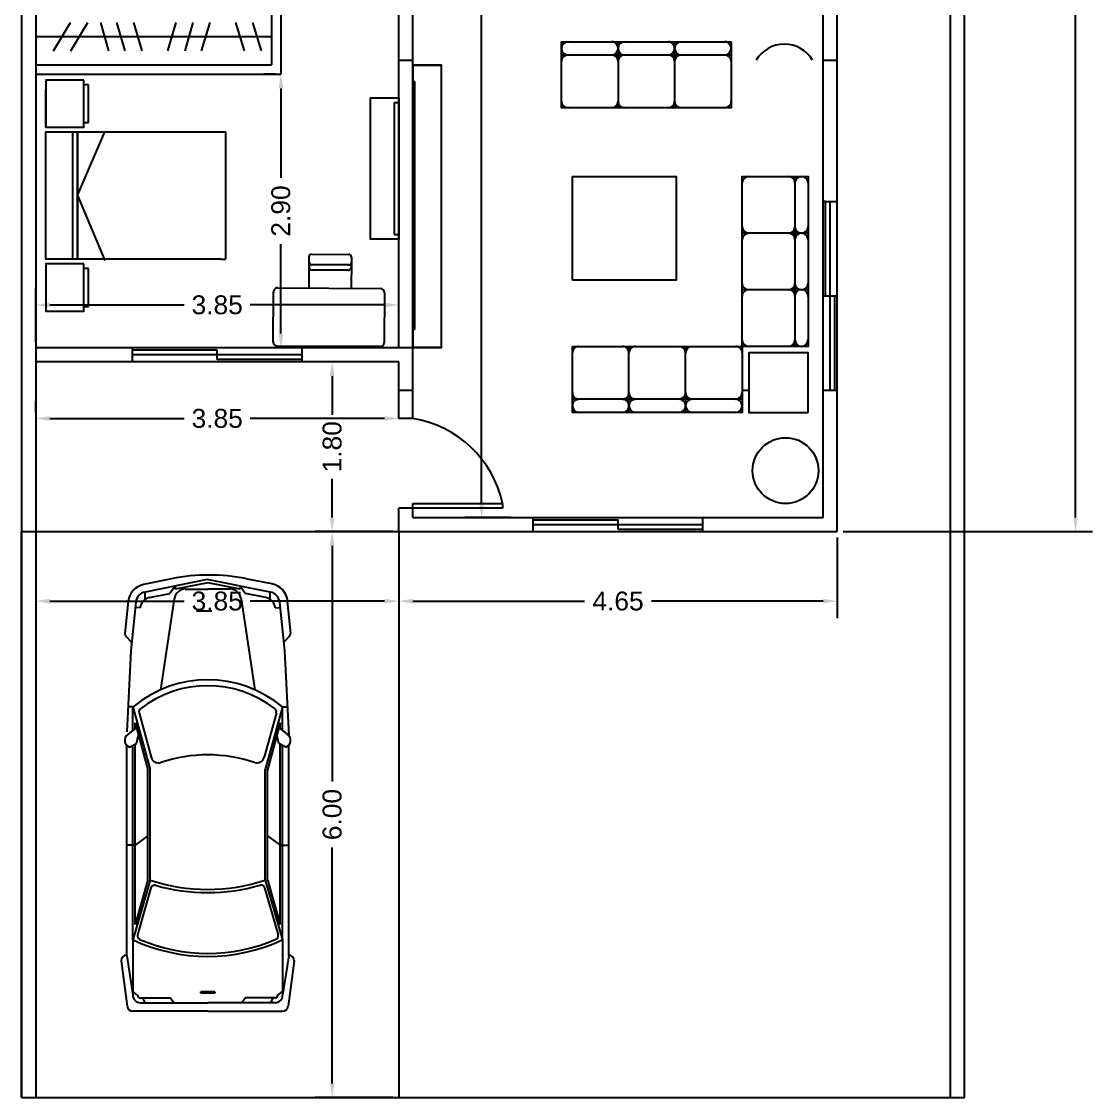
# Model space of a CAD drawing. Header units: metres. Extents: x -0.1 to 62.2, y 0 to 35.
# Drawn here: x 0 to 11.36, y 0 to 11.41 of the extents above; entities that cross this region are included whole.
import ezdxf

# ---------------------------------------------------------------- set-up
doc = ezdxf.new("R2010")
doc.units = ezdxf.units.M
doc.layers.add('muros', color=18, linetype='Continuous')
doc.styles.get("Standard").update_dxf_attribs({"font": 'arial.ttf'})
doc.dimstyles.new('CotaPequela', dxfattribs={"dimtxt": 0.2, "dimasz": 0.15, "dimexe": 0.18, "dimexo": 0.0625, "dimgap": 0.09, "dimtad": 0, "dimzin": 0, "dimdsep": 46, "dimtxsty": 'Standard', "dimcen": 0.09, "dimadec": 0, "dimazin": 0, "dimtfac": 1, "dimtofl": 0, "dimtmove": 0, "dimatfit": 3, "dimfxl": 1, "dimtolj": 1, "dimtzin": 0, "dimarcsym": 0})

# ---------------------------------------------------------------- blocks, each defined once
blk = doc.blocks.new('CAMA135')
for p, q in [((0.45, 2.4), (0.4, 2.4)), ((0, 1.95), (0, 2.35)), ((0.4, 1.95), (0.4, 2)), ((0.4, 2), (0.45, 2)), ((0, 0.55), (0, 1.9)), ((0.283, 1.9), (0.283, 1.32)), ((0.335, 1.225), (0.624, 1.9)), ((0.335, 0.55), (0.335, 1.9)), ((0.335, 1.9), (0.335, 1.32)), ((0.283, 1.32), (0.283, 0.55)), ((0.335, 1.32), (0.335, 0.55)), ((0.335, 1.225), (0.624, 0.538)), ((1.853, 0.55), (1.903, 0.55)), ((0.45, 0.45), (0.4, 0.45)), ((0.45, 0.05), (0.45, 0.45)), ((0.4, 0.05), (0.45, 0.05)), ((0.4, 0), (0.4, 0.05))]:
    blk.add_line(p, q)
for points in [[(0.4, 2.45), (0, 2.45), (0, 1.95), (0.4, 1.95)], [(0.4, 0.5), (0, 0.5), (0, 0), (0.4, 0)]]:
    blk.add_lwpolyline(points, close=True)
for points in [[(0.45, 2), (0.45, 2.4)], [(1.853, 0.55), (0, 0.55), (0, 1.32), (0, 1.9), (1.903, 1.9), (1.903, 0.55)]]:
    blk.add_lwpolyline(points)
blk = doc.blocks.new('2p 01 mesita')
blk.add_blockref('CAMA135', (0, -1.225))
blk = doc.blocks.new('1')
for p, q in [((752.254, 305.242), (752.252, 304.91)), ((752.254, 305.242), (752.255, 305.134)), ((752.28, 305.269), (752.676, 305.267)), ((752.704, 305.239), (752.702, 305.132)), ((752.675, 305.155), (752.282, 305.157)), ((752.668, 305.099), (752.288, 305.101)), ((752.704, 305.192), (752.702, 304.908)), ((751.874, 304.34), (751.877, 304.868)), ((751.922, 304.912), (753.01, 304.906)), ((753.055, 304.861), (753.052, 304.333)), ((753.007, 304.289), (751.918, 304.295))]:
    blk.add_line(p, q)
for centre, radius, start, end in [((752.282, 305.241), 0.0281, 89.6315, 179.6315), ((752.676, 305.239), 0.0281, 359.6748, 89.6748), ((752.283, 305.185), 0.0281, 179.6315, 269.6315), ((752.288, 305.135), 0.0337, 180.2001, 269.6748), ((752.668, 305.132), 0.0337, 269.6748, 359.1062), ((752.675, 305.183), 0.0281, 269.6748, 359.6748), ((751.922, 304.867), 0.0449, 89.6748, 179.6748), ((753.01, 304.861), 0.0449, 359.6748, 89.6748), ((751.919, 304.34), 0.0449, 179.6748, 269.6748), ((753.007, 304.334), 0.0449, 269.6748, 359.6748)]:
    blk.add_arc(centre, radius, start, end)
blk = doc.blocks.new('M-11')
for p, q in [((0.14, 0.649998, -0.5245), (0.140001, 2.450004, -0.5245)), ((0.000001, 1.849999, -0.5245), (0.699998, 1.849999, -0.5245)), ((0.000001, 1.250002, -0.5245), (0.699997, 1.250003, -0.5245)), ((1.300002, -0.049999, -0.5245), (1.300002, 0.649998, -0.5245)), ((1.899999, -0.049999, -0.5245), (1.899998, 0.649997, -0.5245)), ((2.500003, 0.09, -0.5245), (0.699997, 0.090001, -0.5245))]:
    blk.add_line(p, q)
for points in [[(0.699998, 2.450004), (0.699997, 0.649998), (0.000001, 0.649997), (0.000001, 2.450004)], [(1.399996, 2.450004), (2.500003, 2.450004), (2.500003, 1.349997), (1.399996, 1.349997)], [(0, -0.049999), (0.629998, -0.049998), (0.629998, 0.579999), (0, 0.579998)], [(0.699997, 0.649998), (2.500003, 0.649997), (2.500004, -0.049999), (0.699997, -0.049999)]]:
    blk.add_lwpolyline(points, close=True)
for centre, start, end in [((0.070001, 2.380004, -0.5245), 0.000781, 179.999994), ((0.209999, 2.380005, -0.5245), 89.999213, 180.000793), ((0.629999, 2.380004, -0.5245), 0.000002, 90.000777), ((0.070001, 1.919999, -0.5245), 180.000001, 0.000006), ((0.070001, 1.779999, -0.5245), 0.000781, 179.999994), ((0.209999, 1.78, -0.5245), 89.999213, 180.000793), ((0.21, 1.919999, -0.5245), 179.999208, 269.999996), ((0.629999, 1.919999, -0.5245), 269.999218, 359.999999), ((0.629999, 1.779999, -0.5245), 0.000002, 90.000777), ((0.070001, 1.320002, -0.5245), 179.999208, 0.000006), ((0.21, 1.320002, -0.5245), 180.000001, 269.999204), ((0.629998, 1.320002, -0.5245), 270.000781, 359.999998), ((0.070001, 1.180002, -0.5245), 0.000002, 179.999202), ((0.21, 1.180002, -0.5245), 90.000005, 180.000001), ((0.629999, 1.180002, -0.5245), 0.000002, 89.999998), ((0.070001, 0.719997, -0.5245), 179.999208, 0.000006), ((0.21, 0.719997, -0.5245), 180.000001, 269.999204), ((0.629999, 0.719997, -0.5245), 270, 0.000002), ((0.769997, 0.579999, -0.5245), 90.000002, 180.000777), ((1.230002, 0.579999, -0.5245), 359.999218, 89.999999), ((1.370002, 0.579999, -0.5245), 90.000002, 180.000777), ((1.829999, 0.579998, -0.5245), 0.000781, 89.999998), ((1.969999, 0.579999, -0.5245), 90.000002, 179.999998), ((2.430004, 0.579999, -0.5245), 0, 90.000002), ((0.769996, 0.159999, -0.5245), 179.999213, 270.000793), ((1.230002, 0.16, -0.5245), 269.999208, 359.999996), ((1.370001, 0.159999, -0.5245), 179.999213, 270.000793), ((1.829999, 0.16, -0.5245), 270.000001, 359.999204), ((1.969999, 0.16, -0.5245), 180.000005, 270.000001), ((2.430004, 0.16, -0.5245), 270.000001, 359.999204), ((0.769997, 0.020001, -0.5245), 90.000781, 269.999994), ((1.230002, 0.020001, -0.5245), 270.000001, 90.000006), ((1.370002, 0.020001, -0.5245), 90.000781, 269.999994), ((1.829999, 0.020001, -0.5245), 269.999208, 90.000006), ((1.969999, 0.020001, -0.5245), 90.000002, 269.999202), ((2.430004, 0.020001, -0.5245), 269.999208, 90.000006)]:
    blk.add_arc(centre, 0.07, start, end)
blk = doc.blocks.new('Sofa L 01')
blk.add_blockref('M-11', (0, 0.049999))
blk = doc.blocks.new('M-14')
for p, q in [((0.14, 0, -0.5245), (0.14, 1.800007, -0.5245)), ((0, 1.200001, -0.5245), (0.699997, 1.200001, -0.5245)), ((0, 0.600005, -0.5245), (0.699997, 0.600004, -0.5245))]:
    blk.add_line(p, q)
blk.add_lwpolyline([(0, 1.800006), (0.699996, 1.800006), (0.699997, 0.000001), (0, 0)], close=True)
for centre, start, end in [((0.07, 1.730005, -0.5245), 0, 180.000005), ((0.209999, 1.730005, -0.5245), 90.000392, 179.999998), ((0.629998, 1.730005, -0.5245), 359.999218, 90.000764), ((0.07, 1.269998, -0.5245), 180.000005, 359.999996), ((0.209999, 1.269998, -0.5245), 179.999213, 269.999605), ((0.629998, 1.269998, -0.5245), 270.000001, 0.000795), ((0.07, 1.13, -0.5245), 0, 180.000005), ((0.209999, 1.13, -0.5245), 90.000392, 179.999998), ((0.629998, 1.13, -0.5245), 359.999218, 89.999999), ((0.069999, 0.670002, -0.5245), 180.000005, 359.999996), ((0.069999, 0.530002, -0.5245), 0, 180.000005), ((0.209998, 0.670002, -0.5245), 180.000005, 270.000397), ((0.209999, 0.530002, -0.5245), 90.000002, 179.999998), ((0.629998, 0.670003, -0.5245), 270.000001, 359.999204), ((0.629998, 0.530002, -0.5245), 0.001561, 89.999999), ((0.07, 0.07, -0.5245), 180.000005, 359.999996), ((0.209999, 0.07, -0.5245), 180.000005, 270.000001), ((0.629998, 0.07, -0.5245), 270.000001, 359.999204)]:
    blk.add_arc(centre, 0.07, start, end)
blk = doc.blocks.new('Sofa 01 3c')
blk.add_blockref('M-14', (0, 0))
blk = doc.blocks.new('*D23')
at = {"layer": 'Defpoints', "color": 0, "transparency": 16777216}
for p in [(8.65, 21.4), (11.176, 21.4), (8.65, 6)]:
    blk.add_point(p, dxfattribs=at)
at = {"layer": 'muros', "color": 0, "lineweight": -2, "transparency": 16777216}
for p, q in [((8.713, 21.4), (11.356, 21.4)), ((11.176, 21.25), (11.176, 14.118)), ((11.176, 6.15), (11.176, 13.282)), ((8.713, 6), (11.356, 6))]:
    blk.add_line(p, q, dxfattribs=at)
at = {"layer": 'muros', "color": 0, "transparency": 16777216}
for points in [[(11.151, 21.25), (11.201, 21.25), (11.176, 21.4)], [(11.151, 6.15), (11.201, 6.15), (11.176, 6)]]:
    blk.add_solid(points, dxfattribs=at)
at = {"layer": 'muros', "color": 0, "transparency": 16777216, "insert": (11.176, 13.7), "char_height": 0.2, "attachment_point": 5, "rotation": 90}
blk.add_mtext('\\A1;15.40', dxfattribs=at)
blk = doc.blocks.new('*D33')
at = {"layer": 'Defpoints', "color": 0, "transparency": 16777216}
for p in [(5.25, 21.25), (4.879, 6.15), (5.25, 6.15)]:
    blk.add_point(p, dxfattribs=at)
at = {"layer": 'muros', "color": 0, "lineweight": -2, "transparency": 16777216}
for p, q in [((5.188, 21.25), (4.699, 21.25)), ((4.879, 21.1), (4.879, 14.118)), ((4.879, 6.3), (4.879, 13.282)), ((5.188, 6.15), (4.699, 6.15))]:
    blk.add_line(p, q, dxfattribs=at)
at = {"layer": 'muros', "color": 0, "transparency": 16777216}
for points in [[(4.854, 21.1), (4.904, 21.1), (4.879, 21.25)], [(4.854, 6.3), (4.904, 6.3), (4.879, 6.15)]]:
    blk.add_solid(points, dxfattribs=at)
at = {"layer": 'muros', "color": 0, "transparency": 16777216, "insert": (4.879, 13.7), "char_height": 0.2, "attachment_point": 5, "rotation": 90}
blk.add_mtext('\\A1;15.10', dxfattribs=at)
blk = doc.blocks.new('*D37')
at = {"layer": 'Defpoints', "color": 0, "transparency": 16777216}
for p in [(4, 8.404), (0.15, 7.95), (4, 7.95)]:
    blk.add_point(p, dxfattribs=at)
at = {"layer": 'muros', "color": 0, "lineweight": -2, "transparency": 16777216}
for p, q in [((0.15, 8.012), (0.15, 8.584)), ((4, 8.012), (4, 8.584)), ((0.3, 8.404), (1.725, 8.404)), ((3.85, 8.404), (2.425, 8.404))]:
    blk.add_line(p, q, dxfattribs=at)
at = {"layer": 'muros', "color": 0, "transparency": 16777216}
for points in [[(0.3, 8.429), (0.3, 8.379), (0.15, 8.404)], [(3.85, 8.429), (3.85, 8.379), (4, 8.404)]]:
    blk.add_solid(points, dxfattribs=at)
at = {"layer": 'muros', "color": 0, "transparency": 16777216, "insert": (2.075, 8.404), "char_height": 0.2, "attachment_point": 5}
blk.add_mtext('\\A1;3.85', dxfattribs=at)
blk = doc.blocks.new('*D38')
at = {"layer": 'Defpoints', "color": 0, "transparency": 16777216}
for p in [(2.75, 10.85), (2.75, 7.95), (2.75, 7.95)]:
    blk.add_point(p, dxfattribs=at)
at = {"layer": 'muros', "color": 0, "lineweight": -2, "transparency": 16777216}
for p, q in [((2.688, 10.85), (2.57, 10.85)), ((2.75, 10.7), (2.75, 9.751)), ((2.75, 8.1), (2.75, 9.049)), ((2.688, 7.95), (2.57, 7.95))]:
    blk.add_line(p, q, dxfattribs=at)
at = {"layer": 'muros', "color": 0, "transparency": 16777216}
for points in [[(2.725, 10.7), (2.775, 10.7), (2.75, 10.85)], [(2.725, 8.1), (2.775, 8.1), (2.75, 7.95)]]:
    blk.add_solid(points, dxfattribs=at)
at = {"layer": 'muros', "color": 0, "transparency": 16777216, "insert": (2.75, 9.4), "char_height": 0.2, "attachment_point": 5, "rotation": 90}
blk.add_mtext('\\A1;2.90', dxfattribs=at)
blk = doc.blocks.new('*D39')
at = {"layer": 'Defpoints', "color": 0, "transparency": 16777216}
for p in [(3.294, 7.8), (4, 7.8), (4, 6)]:
    blk.add_point(p, dxfattribs=at)
at = {"layer": 'muros', "color": 0, "lineweight": -2, "transparency": 16777216}
for p, q in [((3.938, 7.8), (3.114, 7.8)), ((3.294, 7.65), (3.294, 7.24)), ((3.294, 6.15), (3.294, 6.56)), ((3.938, 6), (3.114, 6))]:
    blk.add_line(p, q, dxfattribs=at)
at = {"layer": 'muros', "color": 0, "transparency": 16777216}
for points in [[(3.269, 7.65), (3.319, 7.65), (3.294, 7.8)], [(3.269, 6.15), (3.319, 6.15), (3.294, 6)]]:
    blk.add_solid(points, dxfattribs=at)
at = {"layer": 'muros', "color": 0, "transparency": 16777216, "insert": (3.294, 6.9), "char_height": 0.2, "attachment_point": 5, "rotation": 90}
blk.add_mtext('\\A1;1.80', dxfattribs=at)
blk = doc.blocks.new('*D40')
at = {"layer": 'Defpoints', "color": 0, "transparency": 16777216}
for p in [(4, 6), (8.65, 6), (4, 5.263)]:
    blk.add_point(p, dxfattribs=at)
at = {"layer": 'muros', "color": 0, "lineweight": -2, "transparency": 16777216}
for p, q in [((4, 5.938), (4, 5.083)), ((8.65, 5.938), (8.65, 5.083)), ((4.15, 5.263), (5.97, 5.263)), ((8.5, 5.263), (6.68, 5.263))]:
    blk.add_line(p, q, dxfattribs=at)
at = {"layer": 'muros', "color": 0, "transparency": 16777216}
for points in [[(4.15, 5.288), (4.15, 5.238), (4, 5.263)], [(8.5, 5.288), (8.5, 5.238), (8.65, 5.263)]]:
    blk.add_solid(points, dxfattribs=at)
at = {"layer": 'muros', "color": 0, "transparency": 16777216, "insert": (6.325, 5.263), "char_height": 0.2, "attachment_point": 5}
blk.add_mtext('\\A1;4.65', dxfattribs=at)
blk = doc.blocks.new('*D41')
at = {"layer": 'Defpoints', "color": 0, "transparency": 16777216}
for p in [(0.15, 7.2), (0.15, 7.2), (4, 7.2)]:
    blk.add_point(p, dxfattribs=at)
at = {"layer": 'muros', "color": 0, "lineweight": -2, "transparency": 16777216}
for p, q in [((0.15, 7.262), (0.15, 7.38)), ((4, 7.262), (4, 7.38)), ((0.3, 7.2), (1.725, 7.2)), ((3.85, 7.2), (2.425, 7.2))]:
    blk.add_line(p, q, dxfattribs=at)
at = {"layer": 'muros', "color": 0, "transparency": 16777216}
for points in [[(0.3, 7.225), (0.3, 7.175), (0.15, 7.2)], [(3.85, 7.225), (3.85, 7.175), (4, 7.2)]]:
    blk.add_solid(points, dxfattribs=at)
at = {"layer": 'muros', "color": 0, "transparency": 16777216, "insert": (2.075, 7.2), "char_height": 0.2, "attachment_point": 5}
blk.add_mtext('\\A1;3.85', dxfattribs=at)
blk = doc.blocks.new('auto planta4')
for p, q in [((-0.384, 4.586), (-0.68, 4.525)), ((-0.007, 4.579), (-0.664, 4.445)), ((0.664, 4.445), (-0.007, 4.579)), ((0.681, 4.532), (0.405, 4.587)), ((-0.346, 4.509), (-0.401, 4.43)), ((0, 4.545), (-0.346, 4.476)), ((-0.346, 4.512), (-0.346, 4.477)), ((-0.346, 4.509), (-0.346, 4.476)), ((-0.235, 4.477), (0, 4.477)), ((0.346, 4.476), (0, 4.545)), ((0.235, 4.477), (0, 4.477)), ((0.346, 4.509), (0.346, 4.476)), ((0.346, 4.509), (0.401, 4.43)), ((-0.842, 4.348), (-0.877, 4.005)), ((-0.761, 4.34), (-0.814, 3.821)), ((-0.663, 4.368), (-0.664, 4.445)), ((-0.618, 4.387), (-0.401, 4.43)), ((-0.355, 4.374), (-0.5, 3.41)), ((0.355, 4.374), (0.5, 3.41)), ((0.618, 4.387), (0.401, 4.43)), ((0.663, 4.368), (0.664, 4.445)), ((0.761, 4.34), (0.814, 3.821)), ((0.842, 4.348), (0.877, 4.005)), ((-0.715, 4.277), (-0.767, 4.282)), ((-0.715, 4.281), (-0.715, 4.277)), ((0.045, 4.244), (-0.118, 4.244)), ((0.715, 4.277), (0.767, 4.282)), ((0.715, 4.281), (0.715, 4.277)), ((-0.87, 3.982), (-0.805, 3.911)), ((0.87, 3.982), (0.805, 3.911)), ((-0.814, 3.821), (-0.859, 2.963)), ((0.814, 3.821), (0.862, 2.923)), ((-0.792, 3.227), (-0.845, 3.23)), ((-0.792, 3.227), (-0.611, 2.564)), ((-0.792, 2.98), (-0.792, 3.227)), ((0.792, 3.227), (0.611, 2.564)), ((0.792, 3.227), (0.845, 3.23)), ((0.792, 2.98), (0.792, 3.227)), ((-0.728, 3.165), (-0.599, 2.693)), ((0.728, 3.165), (0.599, 2.693)), ((-0.756, 3.009), (-0.847, 2.936)), ((-0.769, 3.058), (-0.633, 2.561)), ((-0.769, 2.998), (-0.769, 3.058)), ((0.769, 3.058), (0.633, 2.561)), ((0.756, 3.009), (0.847, 2.936)), ((0.769, 2.998), (0.769, 3.058)), ((0.769, 2.998), (0.769, 3.058)), ((-0.754, 2.84), (-0.734, 2.93)), ((0.754, 2.84), (0.734, 2.93)), ((-0.859, 0.588), (-0.859, 2.821)), ((-0.828, 2.801), (-0.754, 2.84)), ((-0.792, 0.758), (-0.792, 2.82)), ((-0.769, 0.919), (-0.769, 2.832)), ((0.828, 2.801), (0.754, 2.84)), ((0.769, 0.919), (0.769, 2.832)), ((0.792, 0.758), (0.792, 2.82)), ((0.859, 0.588), (0.859, 2.821)), ((-0.633, 1.394), (-0.633, 2.561)), ((-0.611, 1.391), (-0.611, 2.564)), ((0.611, 1.391), (0.611, 2.564)), ((0.633, 1.394), (0.633, 2.561)), ((-0.633, 1.862), (-0.769, 1.762)), ((0.633, 1.862), (0.769, 1.762)), ((-0.769, 1.762), (-0.859, 1.762)), ((0.769, 1.762), (0.859, 1.762)), ((-0.611, 1.391), (-0.792, 0.758)), ((-0.633, 1.394), (-0.769, 0.919)), ((0.611, 1.391), (0.792, 0.758)), ((0.633, 1.394), (0.769, 0.919)), ((-0.603, 1.308), (-0.745, 0.811)), ((0.604, 1.309), (0.746, 0.812)), ((-0.792, 0.758), (-0.794, 0.171)), ((0.792, 0.758), (0.794, 0.171)), ((-0.859, 0.588), (-0.794, 0.171)), ((0.859, 0.588), (0.794, 0.171)), ((-0.917, 0.534), (-0.854, 0.053)), ((0.916, 0.534), (0.854, 0.053)), ((-0.744, 0.171), (-0.794, 0.209)), ((-0.714, 0.141), (-0.398, 0.141)), ((-0.692, 0.141), (-0.666, 0.09)), ((-0.359, 0.09), (-0.398, 0.141)), ((0.074, 0.208), (-0.074, 0.208)), ((-0.074, 0.191), (-0.074, 0.208)), ((0.074, 0.191), (-0.074, 0.191)), ((0.074, 0.208), (0.074, 0.191)), ((0.359, 0.09), (0.398, 0.141)), ((0.714, 0.141), (0.398, 0.141)), ((0.692, 0.141), (0.666, 0.09)), ((0.744, 0.171), (0.794, 0.209)), ((0, 0), (-0.794, 0)), ((-0.714, 0.09), (0, 0.09)), ((0.714, 0.09), (0, 0.09)), ((0, 0), (0.794, 0))]:
    blk.add_line(p, q)
for centre, radius, start, end in [((0.015, 2.626), 2, 78.7352, 101.4932), ((-0.641, 4.327), 0.202, 101.2648, 174.0939), ((-0.235, 4.357), 0.121, 90, 171.4599), ((0.235, 4.357), 0.121, 8.5401, 90), ((0.641, 4.327), 0.209, 5.9061, 78.7352), ((-0.641, 4.327), 0.121, 101.2648, 174.0939), ((-0.595, 4.268), 0.121, 101.2648, 174.0939), ((0.595, 4.268), 0.121, 5.9061, 78.7352), ((0.641, 4.327), 0.121, 5.9061, 78.7352), ((-0.847, 4.002), 0.03, 174.0939, 222.185), ((0.847, 4.002), 0.03, 317.815, 5.9061), ((0, 2.286), 1.23, 49.9427, 130.0573), ((0, 2.286), 1.166, 52.249, 127.751), ((-0.689, 3.176), 0.04, 127.751, 195.2551), ((0.689, 3.176), 0.04, 344.7449, 52.249), ((-0.804, 2.873), 0.0763, 124.7891, 251.4603), ((0.804, 2.873), 0.0763, 288.5397, 55.2109), ((-0.522, 2.714), 0.08, 195.2551, 288.4286), ((0, 1.148), 1.571, 71.5714, 108.4286), ((0.522, 2.714), 0.08, 251.5714, 344.7449), ((0, 3.255), 1.962, 251.8624, 288.1376), ((-0.564, 1.297), 0.04, 73.9254, 164.0546), ((0, 3.255), 1.997, 253.9254, 286.1278), ((0.566, 1.298), 0.04, 15.9454, 106.1278), ((-0.706, 0.8), 0.04, 164.0546, 246.7172), ((0.708, 0.801), 0.04, 293.3439, 15.9454), ((0, 2.441), 1.86, 244.8175, 295.1825), ((0, 2.441), 1.827, 246.7172, 293.3439), ((-0.854, 0.534), 0.0629, 95.3506, 180), ((0.854, 0.534), 0.0629, 0, 84.6494), ((-0.714, 0.17), 0.08, 179.7467, 270), ((-0.714, 0.17), 0.0295, 179.7467, 270), ((0.714, 0.17), 0.08, 270, 0.2533), ((0.714, 0.17), 0.0295, 270, 0.2533), ((-0.794, 0.06), 0.0603, 187.4314, 270), ((0.794, 0.06), 0.0603, 270, 352.5686)]:
    blk.add_arc(centre, radius, start, end)
blk = doc.blocks.new('*D55')
at = {"layer": 'Defpoints', "color": 0, "transparency": 16777216}
for p in [(0.15, 6), (4, 6), (4, 5.263)]:
    blk.add_point(p, dxfattribs=at)
at = {"layer": 'muros', "color": 0, "lineweight": -2, "transparency": 16777216}
for p, q in [((0.15, 5.938), (0.15, 5.083)), ((4, 5.938), (4, 5.083)), ((0.3, 5.263), (1.725, 5.263)), ((3.85, 5.263), (2.425, 5.263))]:
    blk.add_line(p, q, dxfattribs=at)
at = {"layer": 'muros', "color": 0, "transparency": 16777216}
for points in [[(0.3, 5.288), (0.3, 5.238), (0.15, 5.263)], [(3.85, 5.288), (3.85, 5.238), (4, 5.263)]]:
    blk.add_solid(points, dxfattribs=at)
at = {"layer": 'muros', "color": 0, "transparency": 16777216, "insert": (2.075, 5.263), "char_height": 0.2, "attachment_point": 5}
blk.add_mtext('\\A1;3.85', dxfattribs=at)
blk = doc.blocks.new('*D56')
at = {"layer": 'Defpoints', "color": 0, "transparency": 16777216}
for p in [(3.294, 6), (4, 6), (4, 0)]:
    blk.add_point(p, dxfattribs=at)
at = {"layer": 'muros', "color": 0, "lineweight": -2, "transparency": 16777216}
for p, q in [((3.938, 6), (3.114, 6)), ((3.294, 5.85), (3.294, 3.35)), ((3.294, 0.15), (3.294, 2.65)), ((3.938, 0), (3.114, 0))]:
    blk.add_line(p, q, dxfattribs=at)
at = {"layer": 'muros', "color": 0, "transparency": 16777216}
for points in [[(3.269, 5.85), (3.319, 5.85), (3.294, 6)], [(3.269, 0.15), (3.319, 0.15), (3.294, 0)]]:
    blk.add_solid(points, dxfattribs=at)
at = {"layer": 'muros', "color": 0, "transparency": 16777216, "insert": (3.294, 3), "char_height": 0.2, "attachment_point": 5, "rotation": 90}
blk.add_mtext('\\A1;6.00', dxfattribs=at)

msp = doc.modelspace()

# ---------------------------------------------------------------- linework, layer by layer
for p, q in [((0, 35), (0, 0)), ((10, 0), (10, 35)), ((9.85, 0), (9.85, 34.85)), ((8.65, 6), (8.65, 21.4)), ((8.5, 6.15), (8.5, 21.25)), ((4.15, 7.95), (4.15, 13.6)), ((0.15, 13.45), (0.15, 0)), ((4, 7.95), (4, 13.45)), ((2.65, 11.55), (2.65, 10.95)), ((2.75, 11.55), (2.75, 10.85)), ((0.34, 11.1), (0.52, 11.4)), ((0.524, 11.1), (0.704, 11.4)), ((0.836, 11.4), (0.922, 11.1)), ((1.1, 11.1), (1.01, 11.4)), ((1.28, 11.1), (1.19, 11.4)), ((1.55, 11.1), (1.64, 11.4)), ((1.734, 11.1), (1.821, 11.4)), ((1.91, 11.1), (2, 11.4)), ((2.27, 11.4), (2.36, 11.1)), ((2.45, 11.4), (2.54, 11.1)), ((0.15, 11.25), (2.65, 11.25)), ((0.15, 11.15), (0.15, 11.15)), ((4, 11), (4.15, 11)), ((5.725, 11), (5.726, 11)), ((6.323, 11), (6.326, 11)), ((6.923, 11), (6.926, 11)), ((7.523, 11), (7.525, 11)), ((8.5, 11), (8.65, 11)), ((0.15, 10.95), (2.65, 10.95)), ((0.15, 10.85), (2.65, 10.85)), ((2.65, 10.85), (2.75, 10.85)), ((4.15, 10.775), (4.172, 10.775)), ((4.448, 10.775), (4.45, 10.775)), ((3.95, 10.55), (4, 10.55)), ((4.15, 9.5), (4.172, 9.5)), ((4.448, 9.5), (4.45, 9.5)), ((8.525, 9.5), (8.5, 9.5)), ((8.525, 9.5), (8.575, 9.5)), ((8.525, 8.5), (8.525, 9.5)), ((8.575, 7.5), (8.575, 9.5)), ((8.575, 9.5), (8.65, 9.5)), ((3.95, 9.15), (4, 9.15)), ((4.15, 8.5), (4.172, 8.5)), ((4.448, 8.5), (4.45, 8.5)), ((7.641, 8.5), (7.642, 8.5)), ((8.201, 8.5), (8.202, 8.5)), ((8.341, 8.5), (8.341, 8.5)), ((8.5, 8.5), (8.65, 8.5)), ((8.625, 7.5), (8.625, 8.5)), ((4.172, 8.144), (4.15, 8.144)), ((4.45, 8.144), (4.448, 8.144)), ((4.15, 7.95), (0.15, 7.95)), ((1.175, 7.8), (1.175, 7.95)), ((2.075, 7.925), (1.175, 7.925)), ((2.975, 7.875), (1.175, 7.875)), ((2.075, 7.825), (2.075, 7.925)), ((2.975, 7.8), (2.975, 7.95)), ((4.15, 7.2), (4.15, 7.95)), ((4, 7.8), (0.15, 7.8)), ((2.975, 7.825), (2.075, 7.825)), ((4, 7.2), (4, 7.8)), ((4, 7.5), (4.15, 7.5)), ((7.641, 7.5), (7.711, 7.5)), ((8.5, 7.5), (8.65, 7.5)), ((4.15, 7.2), (4, 7.2)), ((4.15, 6.15), (4.15, 6.3)), ((4.15, 6.3), (5.1, 6.3)), ((4.15, 6.25), (4.15, 6.3)), ((5.1, 6.3), (5.1, 6.25)), ((4, 6), (4, 6.25)), ((4.15, 6.25), (4, 6.25)), ((5.1, 6.25), (4.15, 6.25)), ((4.15, 6.15), (8.5, 6.15)), ((5.425, 6), (5.425, 6.15)), ((5.425, 6.125), (6.325, 6.125)), ((5.425, 6.075), (7.225, 6.075)), ((6.325, 6.025), (6.325, 6.125)), ((7.225, 6), (7.225, 6.15)), ((0, 0), (0, 6)), ((0, 6), (4, 6)), ((4, 6), (4, 0)), ((4, 6), (8.65, 6)), ((4, 6), (8.65, 6)), ((6.325, 6.025), (7.225, 6.025)), ((0, 0), (10, 0))]:
    msp.add_line(p, q)
for points in [[(4.15, 10.95), (4.45, 10.95), (4.45, 7.95), (4.15, 7.95)], [(4.152, 10.948), (4.448, 10.948), (4.448, 7.952), (4.152, 7.952)], [(4, 9.1), (3.7, 9.1), (3.7, 10.6), (4, 10.6)]]:
    msp.add_lwpolyline(points, close=True)
for points in [[(4.172, 8.144), (4.172, 10.775)], [(3.95, 10.55), (3.95, 9.15)]]:
    msp.add_lwpolyline(points)
msp.add_circle((8.101, 6.647), 0.349)
for centre, radius, start, end in [((8.089, 10.82), 0.349, 31.0576, 148.9424), ((3.96, 6.048), 1.168, 12.4799, 80.6164)]:
    msp.add_arc(centre, radius, start, end)

# ---------------------------------------------------------------- block references
for name, p, rotation in [('Sofa 01 3c', (5.725, 11.195, 0.524), 270), ('Sofa L 01', (8.341, 7.265, 0.524), 90)]:
    msp.add_blockref(name, p, dxfattribs=dict(rotation=rotation))
for name, p in [('2p 01 mesita', (0.259, 9.564)), ('1', (-749.206, -296.327)), ('auto planta4', (1.974, 0.914))]:
    msp.add_blockref(name, p)

# ---------------------------------------------------------------- dimensions: what is measured, and where the dimension line sits
at = {"layer": 'muros'}
for base, p1, p2, picture, middle in [((11.176, 21.4), (8.65, 6), (8.65, 21.4), '*D23', (11.176, 13.7)), ((4.879, 6.15), (5.25, 21.25), (5.25, 6.15), '*D33', (4.879, 13.7)), ((2.75, 7.95), (2.75, 10.85), (2.75, 7.95), '*D38', (2.75, 9.4)), ((3.294, 7.8), (4, 6), (4, 7.8), '*D39', (3.294, 6.9)), ((3.294, 6), (4, 0), (4, 6), '*D56', (3.294, 3))]:
    dim = msp.add_linear_dim(base=base, p1=p1, p2=p2, angle=90, dimstyle='CotaPequela', dxfattribs=at)
    dim.commit()
    dim.dimension.update_dxf_attribs({"geometry": picture, "text_midpoint": middle})
for base, p1, p2, picture, middle in [((4, 8.404), (0.15, 7.95), (4, 7.95), '*D37', (2.075, 8.404)), ((0.15, 7.2), (4, 7.2), (0.15, 7.2), '*D41', (2.075, 7.2)), ((4, 5.263), (0.15, 6), (4, 6), '*D55', (2.075, 5.263)), ((4, 5.263), (8.65, 6), (4, 6), '*D40', (6.325, 5.263))]:
    dim = msp.add_linear_dim(base=base, p1=p1, p2=p2, dimstyle='CotaPequela', dxfattribs=at)
    dim.commit()
    dim.dimension.update_dxf_attribs({"geometry": picture, "text_midpoint": middle})

doc.saveas('drawing.dxf')
